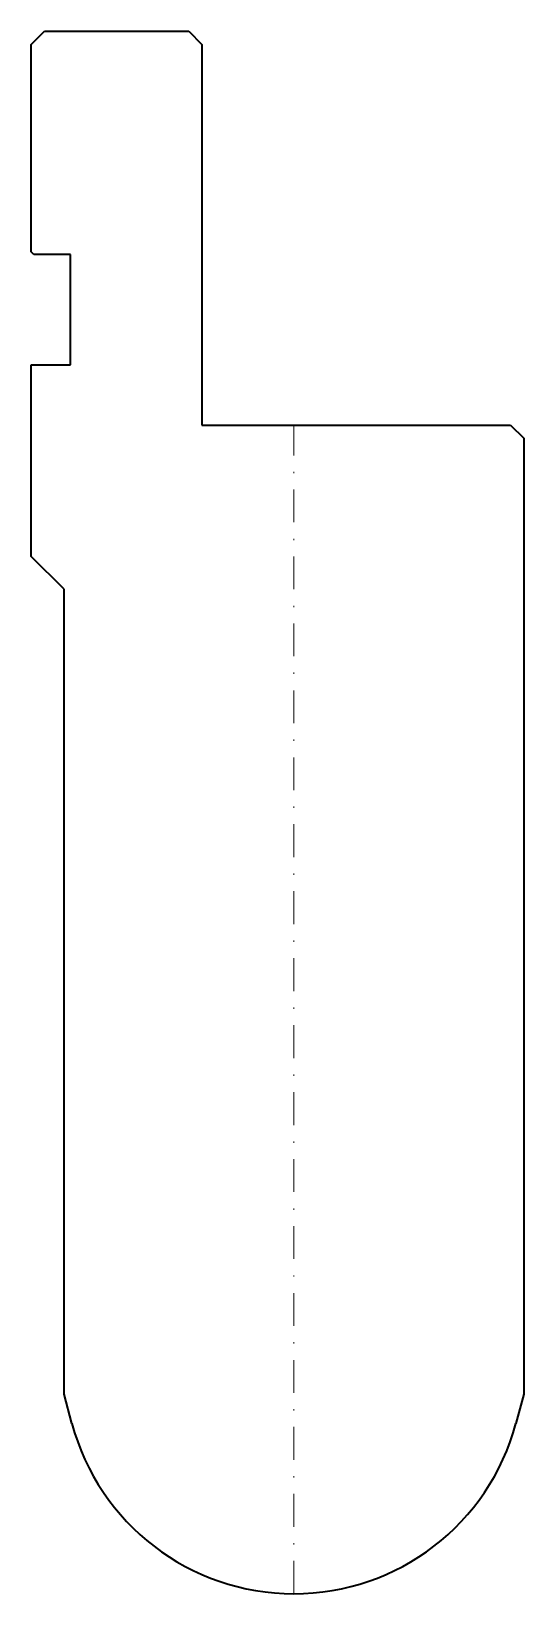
# Model space of a CAD drawing. Header units: millimetres. Extents: x -20 to 17, y 0 to 119.
import ezdxf

# ---------------------------------------------------------------- set-up
doc = ezdxf.new("R2010")
doc.units = ezdxf.units.MM
doc.header["$LTSCALE"] = 5
doc.linetypes.add('AUSGEZOGEN', pattern=[0])
doc.linetypes.add('DASHDOT', pattern=[1, 0.5, -0.25, 0, -0.25])
doc.layers.add('2', color=7, linetype='Continuous')

msp = doc.modelspace()

# ---------------------------------------------------------------- linework, layer by layer
at = {"layer": '2', "color": 7, "linetype": 'AUSGEZOGEN', "lineweight": 35}
for p, q in [((-20, 118), (-19, 119)), ((-19, 119), (-8, 119)), ((-8, 119), (-7, 118)), ((-20, 102.2), (-20, 118)), ((-7, 118), (-7, 89)), ((-19.8, 102), (-20, 102.2)), ((-17, 102), (-19.8, 102)), ((-17, 93.6), (-17, 102)), ((-20, 79), (-20, 93.6)), ((-20, 93.6), (-17, 93.6)), ((-7, 89), (16.5, 89)), ((16.5, 89), (17.5, 88)), ((17.5, 88), (17.5, 15.2)), ((-17.5, 76.5), (-20, 79)), ((-17.5, 15.2), (-17.5, 76.5)), ((-16.9, 12.97), (-17.5, 15.2)), ((17.5, 15.2), (16.9, 12.97))]:
    msp.add_line(p, q, dxfattribs=at)
at = {"layer": '2', "color": 7, "linetype": 'DASHDOT', "lineweight": 18}
msp.add_line((0, 0), (0, 89), dxfattribs=at)
at = {"layer": '2', "color": 7, "linetype": 'AUSGEZOGEN', "lineweight": 35}
msp.add_arc((0, 17.5), 17.5, 195, 345, dxfattribs=at)

doc.saveas('drawing.dxf')
